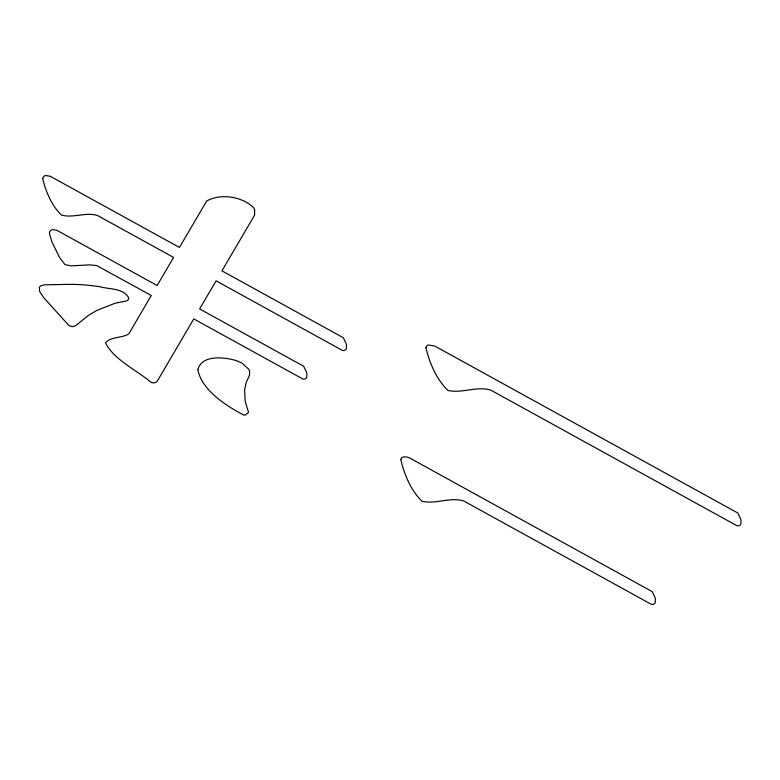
<?xml version="1.0" encoding="UTF-8"?>
<svg xmlns="http://www.w3.org/2000/svg" width="780" height="780" viewBox="0 0 780 780"><rect width="100%" height="100%" fill="white"/><g stroke="black" fill="none" stroke-linecap="round" stroke-linejoin="round"><path stroke-width="1.17" d="M128.729 297.979L128.261 299.851L126.877 300.807L114.953 303.303L96.759 310.459L88.355 315.461L75.748 325.621L72.706 326.566A5.372 3.978 27 0 1 71.321 326.44L68.913 325.523L43.914 297.872L39.634 291.466L39.361 287.352A7.429 5.499 27 0 1 40.901 285.831L44.197 284.807L66.817 284.407A163.127 120.656 27 0 1 100.181 286.806C109.492 289.439 123.708 288.025 128.729 297.979M197.847 369.418C201.338 389.961 226.366 406 243.789 415.077A5.128 3.793 27 0 0 245.495 414.911L248.566 412.327L245.203 401.437L244.598 390.058L246.149 382.756L249.512 375.209L249.678 371.69A9.565 7.079 27 0 0 248.644 369.135L242.444 363.451A32.341 23.917 27 0 0 235.219 360.272C223.421 357.084 202.205 354.666 197.847 369.418M425.909 347.578C429.439 362.963 436.507 379.363 447.925 390.429C462.023 393.734 476.726 385.798 490.717 390.078L735.91 525.154C738.007 526.89 741.38 525.496 740.951 522.551A16.087 11.905 27 0 0 740.698 519.022L737.802 512.996L434.635 345.988L428.259 344.994A4.856 3.588 27 0 0 427.069 345.569L425.909 347.578M42.578 178.328C45.786 191.412 51.607 205.666 61.464 215.066C73.32 218.439 85.888 211.721 97.636 215.572L173.608 257.429L157.131 285.529L56.677 230.188L52.358 229.632A5.109 3.783 27 0 0 51.168 230.061L49.686 231.553L49.423 233.581L51.928 241.907L59.534 257.429L64.945 264.576L71.009 265.873L89.749 264.869L96.671 265.551L151.281 295.503L128.807 333.85C121.748 338.491 111.335 336.19 105.427 342.859C114.738 360.399 135.739 369.427 150.608 381.985C153.055 383.74 156.663 382.912 157.901 380.104L193.772 318.913L301.782 378.417C303.888 380.152 307.252 378.758 306.832 375.814A16.087 11.905 27 0 0 306.569 372.284L303.673 366.259L199.621 308.929L216.089 280.829L341.386 349.859C343.493 351.585 346.856 350.2 346.437 347.246A16.087 11.905 27 0 0 346.174 343.726L343.278 337.701L221.939 270.855L254.582 215.182L254.68 210.054A10.432 7.712 27 0 0 253.539 207.646C242.19 196.482 220.652 193.118 206.7 200.967L179.458 247.445L50.193 176.241L45.611 175.539A5.07 3.754 27 0 0 44.362 175.939L42.578 178.328M400.784 459.498C404.206 474.425 410.894 490.513 422.019 501.238C435.776 504.562 450.148 496.714 463.798 501.014L650.296 603.759C652.402 605.495 655.765 604.1 655.346 601.156A16.087 11.905 27 0 0 655.083 597.626L652.187 591.601L409.159 457.714C406.536 456.748 401.563 455.715 400.784 459.498"/></g></svg>
